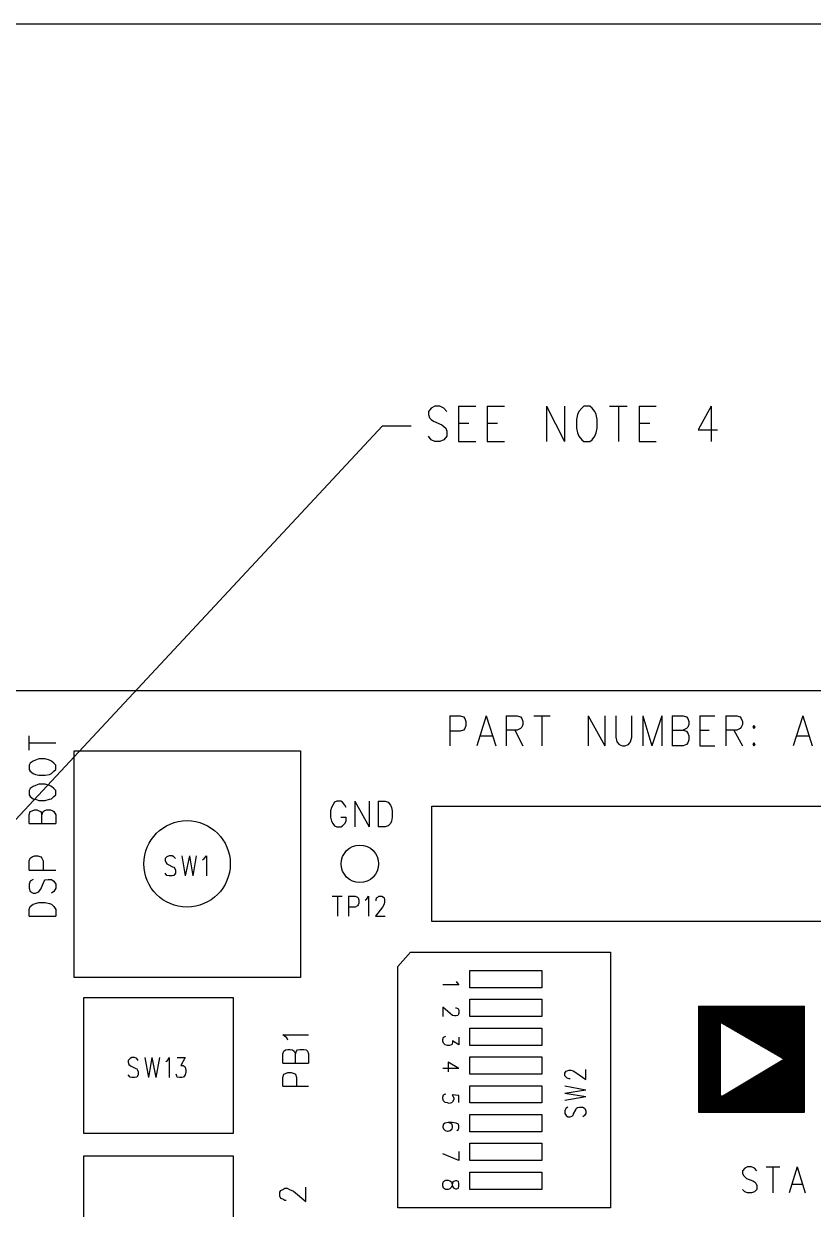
# Model space of a CAD drawing. Extents: x 11.9 to 28.1, y 10.8 to 21.2.
# Drawn here: x 19.889 to 21.259, y 19.142 to 21.199 of the extents above; entities that cross this region are included whole.
import ezdxf

# ---------------------------------------------------------------- set-up
doc = ezdxf.new("R2010")
doc.units = 0
doc.header["$MEASUREMENT"] = 0
doc.layers.add('LAYNR1', color=2, linetype='Continuous')

msp = doc.modelspace()

# ---------------------------------------------------------------- linework, layer by layer
at = {"layer": 'LAYNR1', "color": 7}
for points in [[(11.892, 21.199), (28.093, 21.199)], [(20.623, 20.526), (20.618, 20.532), (20.611, 20.535), (20.602, 20.535), (20.596, 20.532), (20.591, 20.526), (20.591, 20.521)], [(20.643, 20.535), (20.643, 20.474)], [(20.643, 20.535), (20.673, 20.535)], [(20.693, 20.535), (20.693, 20.474)], [(20.693, 20.535), (20.723, 20.535)], [(20.796, 20.535), (20.796, 20.474)], [(20.796, 20.535), (20.827, 20.474)], [(20.827, 20.535), (20.827, 20.474)], [(20.861, 20.535), (20.857, 20.532), (20.852, 20.526), (20.85, 20.521)], [(20.882, 20.521), (20.88, 20.526), (20.875, 20.532), (20.871, 20.535), (20.861, 20.535)], [(20.905, 20.535), (20.936, 20.535)], [(20.921, 20.535), (20.921, 20.474)], [(20.957, 20.535), (20.957, 20.474)], [(20.957, 20.535), (20.986, 20.535)], [(21.082, 20.535), (21.059, 20.494), (21.093, 20.494)], [(21.082, 20.535), (21.082, 20.474)], [(20.591, 20.521), (20.593, 20.515), (20.596, 20.512), (20.6, 20.509), (20.614, 20.503), (20.618, 20.5), (20.621, 20.497)], [(20.85, 20.521), (20.848, 20.512), (20.848, 20.497)], [(20.884, 20.497), (20.884, 20.512), (20.882, 20.521)], [(19.677, 19.606), (20.511, 20.501), (20.561, 20.501)], [(20.621, 20.497), (20.623, 20.492), (20.623, 20.483), (20.618, 20.477), (20.611, 20.474)], [(20.643, 20.506), (20.661, 20.506)], [(20.693, 20.506), (20.711, 20.506)], [(20.848, 20.497), (20.85, 20.489), (20.852, 20.483), (20.857, 20.477), (20.861, 20.474)], [(20.871, 20.474), (20.875, 20.477), (20.88, 20.483), (20.882, 20.489), (20.884, 20.497)], [(20.957, 20.506), (20.975, 20.506)], [(20.602, 20.474), (20.596, 20.477), (20.591, 20.483)], [(20.611, 20.474), (20.602, 20.474)], [(20.643, 20.474), (20.673, 20.474)], [(20.693, 20.474), (20.723, 20.474)], [(20.861, 20.474), (20.871, 20.474)], [(20.957, 20.474), (20.986, 20.474)], [(23.448, 20.041), (13.097, 20.041)], [(20.628, 19.998), (20.628, 19.946)], [(20.628, 19.998), (20.646, 19.998), (20.652, 19.996), (20.654, 19.993), (20.656, 19.988), (20.656, 19.981), (20.654, 19.976), (20.652, 19.973), (20.646, 19.971), (20.628, 19.971)], [(20.691, 19.998), (20.675, 19.946)], [(20.691, 19.998), (20.708, 19.946)], [(20.726, 19.998), (20.726, 19.946)], [(20.726, 19.998), (20.745, 19.998), (20.751, 19.996), (20.753, 19.993), (20.755, 19.988), (20.755, 19.983), (20.753, 19.978), (20.751, 19.976), (20.745, 19.973), (20.726, 19.973)], [(20.774, 19.998), (20.802, 19.998)], [(20.788, 19.998), (20.788, 19.946)], [(20.868, 19.998), (20.868, 19.946)], [(20.868, 19.998), (20.897, 19.946)], [(20.897, 19.998), (20.897, 19.946)], [(20.916, 19.998), (20.916, 19.961), (20.918, 19.953), (20.922, 19.948), (20.928, 19.946)], [(20.944, 19.961), (20.944, 19.998)], [(20.963, 19.998), (20.963, 19.946)], [(20.963, 19.998), (20.979, 19.946)], [(20.996, 19.998), (20.979, 19.946)], [(20.996, 19.998), (20.996, 19.946)], [(21.014, 19.998), (21.014, 19.946)], [(21.014, 19.998), (21.033, 19.998), (21.039, 19.996), (21.041, 19.993), (21.043, 19.988), (21.043, 19.983), (21.041, 19.978), (21.039, 19.976), (21.033, 19.973)], [(21.062, 19.998), (21.062, 19.946)], [(21.062, 19.998), (21.088, 19.998)], [(21.107, 19.998), (21.107, 19.946)], [(21.107, 19.998), (21.126, 19.998)], [(21.126, 19.998), (21.132, 19.996), (21.134, 19.993), (21.136, 19.988), (21.136, 19.983), (21.134, 19.978), (21.132, 19.976), (21.126, 19.973)], [(21.241, 19.998), (21.224, 19.946)], [(21.241, 19.998), (21.257, 19.946)], [(19.898, 19.938), (19.898, 19.963)], [(20.681, 19.963), (20.702, 19.963)], [(20.741, 19.973), (20.755, 19.946)], [(20.932, 19.946), (20.938, 19.948), (20.942, 19.953), (20.944, 19.961)], [(21.014, 19.973), (21.033, 19.973), (21.039, 19.971), (21.041, 19.968), (21.043, 19.963), (21.043, 19.956), (21.041, 19.951), (21.039, 19.948), (21.033, 19.946)], [(21.062, 19.973), (21.078, 19.973)], [(21.126, 19.973), (21.107, 19.973)], [(21.121, 19.973), (21.136, 19.946)], [(21.23, 19.963), (21.251, 19.963)], [(19.898, 19.951), (19.944, 19.951)], [(20.928, 19.946), (20.932, 19.946)], [(21.033, 19.946), (21.014, 19.946)], [(21.062, 19.946), (21.088, 19.946)], [(21.156, 19.951), (21.154, 19.948), (21.156, 19.946)], [(21.156, 19.946), (21.158, 19.948), (21.156, 19.951)], [(19.905, 19.919), (19.9, 19.916)], [(19.909, 19.921), (19.905, 19.919)], [(19.915, 19.923), (19.909, 19.921)], [(19.926, 19.923), (19.915, 19.923)], [(19.933, 19.921), (19.926, 19.923)], [(19.937, 19.919), (19.933, 19.921)], [(19.941, 19.916), (19.937, 19.919)], [(19.976, 19.544), (19.976, 19.937)], [(19.976, 19.937), (20.369, 19.937)], [(20.369, 19.937), (20.369, 19.544)], [(19.9, 19.916), (19.898, 19.912)], [(19.898, 19.912), (19.898, 19.905)], [(19.898, 19.905), (19.9, 19.902)], [(19.9, 19.902), (19.905, 19.898)], [(19.905, 19.898), (19.909, 19.896)], [(19.933, 19.896), (19.937, 19.898)], [(19.937, 19.898), (19.941, 19.902)], [(19.944, 19.912), (19.941, 19.916)], [(19.941, 19.902), (19.944, 19.905)], [(19.944, 19.905), (19.944, 19.912)], [(19.909, 19.877), (19.905, 19.875)], [(19.909, 19.896), (19.915, 19.895)], [(19.915, 19.879), (19.909, 19.877)], [(19.915, 19.895), (19.926, 19.895)], [(19.926, 19.879), (19.915, 19.879)], [(19.926, 19.895), (19.933, 19.896)], [(19.933, 19.877), (19.926, 19.879)], [(19.937, 19.875), (19.933, 19.877)], [(19.9, 19.872), (19.898, 19.868)], [(19.898, 19.868), (19.898, 19.861)], [(19.898, 19.861), (19.9, 19.858)], [(19.905, 19.875), (19.9, 19.872)], [(19.9, 19.858), (19.905, 19.854)], [(19.941, 19.872), (19.937, 19.875)], [(19.937, 19.854), (19.941, 19.858)], [(19.944, 19.868), (19.941, 19.872)], [(19.941, 19.858), (19.944, 19.861)], [(19.944, 19.861), (19.944, 19.868)], [(19.903, 19.833), (19.907, 19.835)], [(19.905, 19.854), (19.909, 19.853)], [(19.907, 19.835), (19.911, 19.835)], [(19.909, 19.853), (19.915, 19.851)], [(19.911, 19.835), (19.915, 19.833)], [(19.915, 19.851), (19.926, 19.851)], [(19.924, 19.833), (19.928, 19.835)], [(19.926, 19.851), (19.933, 19.853)], [(19.928, 19.835), (19.935, 19.835)], [(19.933, 19.853), (19.937, 19.854)], [(19.935, 19.835), (19.939, 19.833)], [(20.423, 19.839), (20.421, 19.833), (20.421, 19.822)], [(20.448, 19.839), (20.446, 19.843), (20.442, 19.848), (20.439, 19.85), (20.432, 19.85), (20.428, 19.848), (20.425, 19.843), (20.423, 19.839)], [(20.463, 19.85), (20.463, 19.805)], [(20.463, 19.85), (20.488, 19.805)], [(20.488, 19.85), (20.488, 19.805)], [(20.504, 19.85), (20.504, 19.805)], [(20.504, 19.85), (20.516, 19.85), (20.521, 19.848), (20.525, 19.843), (20.527, 19.839)], [(20.527, 19.839), (20.528, 19.833), (20.528, 19.822)], [(20.597, 19.641), (20.597, 19.841)], [(20.597, 19.841), (22.298, 19.841)], [(19.898, 19.826), (19.9, 19.832)], [(19.898, 19.811), (19.898, 19.826)], [(19.9, 19.832), (19.903, 19.833)], [(19.915, 19.833), (19.918, 19.832)], [(19.918, 19.832), (19.92, 19.826)], [(19.92, 19.826), (19.922, 19.832)], [(19.92, 19.811), (19.92, 19.826)], [(19.922, 19.832), (19.924, 19.833)], [(19.939, 19.833), (19.941, 19.832)], [(19.941, 19.832), (19.944, 19.826)], [(19.944, 19.826), (19.944, 19.811)], [(20.421, 19.822), (20.423, 19.815), (20.425, 19.811), (20.428, 19.807), (20.432, 19.805)], [(20.439, 19.805), (20.442, 19.807), (20.446, 19.811), (20.448, 19.815), (20.448, 19.822)], [(20.439, 19.822), (20.448, 19.822)], [(20.528, 19.822), (20.527, 19.815), (20.525, 19.811), (20.521, 19.807), (20.516, 19.805)], [(19.898, 19.811), (19.944, 19.811)], [(20.432, 19.805), (20.439, 19.805)], [(20.516, 19.805), (20.504, 19.805)], [(19.9, 19.751), (19.903, 19.753)], [(19.903, 19.753), (19.907, 19.755)], [(19.907, 19.755), (19.913, 19.755)], [(19.913, 19.755), (19.918, 19.753)], [(19.918, 19.753), (19.92, 19.751)], [(20.137, 19.753), (20.134, 19.75)], [(20.141, 19.755), (20.137, 19.753)], [(20.146, 19.755), (20.141, 19.755)], [(20.149, 19.753), (20.146, 19.755)], [(20.152, 19.75), (20.149, 19.753)], [(20.163, 19.755), (20.169, 19.72)], [(20.176, 19.755), (20.169, 19.72)], [(20.176, 19.755), (20.182, 19.72)], [(20.188, 19.755), (20.182, 19.72)], [(20.202, 19.75), (20.206, 19.755)], [(20.206, 19.755), (20.206, 19.72)], [(19.898, 19.746), (19.9, 19.751)], [(19.898, 19.73), (19.898, 19.746)], [(19.92, 19.751), (19.922, 19.746)], [(19.922, 19.746), (19.922, 19.73)], [(20.134, 19.75), (20.134, 19.747)], [(20.134, 19.747), (20.136, 19.743)], [(20.136, 19.743), (20.137, 19.741)], [(20.137, 19.741), (20.139, 19.74)], [(20.139, 19.74), (20.147, 19.736)], [(20.147, 19.736), (20.149, 19.735)], [(20.149, 19.735), (20.151, 19.733)], [(20.151, 19.733), (20.152, 19.73)], [(20.199, 19.748), (20.202, 19.75)], [(19.898, 19.73), (19.944, 19.73)], [(19.9, 19.711), (19.898, 19.706)], [(19.905, 19.714), (19.9, 19.711)], [(19.922, 19.707), (19.924, 19.711)], [(19.924, 19.711), (19.926, 19.713)], [(19.926, 19.713), (19.931, 19.714)], [(19.931, 19.714), (19.937, 19.714)], [(19.937, 19.714), (19.941, 19.711)], [(19.941, 19.711), (19.944, 19.706)], [(20.137, 19.721), (20.134, 19.725)], [(20.141, 19.72), (20.137, 19.721)], [(20.146, 19.72), (20.141, 19.72)], [(20.149, 19.721), (20.146, 19.72)], [(20.152, 19.725), (20.149, 19.721)], [(20.152, 19.73), (20.152, 19.725)], [(19.898, 19.706), (19.898, 19.699)], [(19.898, 19.699), (19.9, 19.693)], [(19.9, 19.693), (19.905, 19.69)], [(19.909, 19.69), (19.913, 19.692)], [(19.913, 19.692), (19.915, 19.693)], [(19.915, 19.693), (19.918, 19.697)], [(19.918, 19.697), (19.922, 19.707)], [(19.941, 19.693), (19.937, 19.69)], [(19.944, 19.699), (19.941, 19.693)], [(19.944, 19.706), (19.944, 19.699)], [(19.9, 19.667), (19.905, 19.671)], [(19.905, 19.69), (19.909, 19.69)], [(19.905, 19.671), (19.909, 19.672)], [(19.909, 19.672), (19.915, 19.674)], [(19.915, 19.674), (19.926, 19.674)], [(19.926, 19.674), (19.933, 19.672)], [(19.933, 19.672), (19.937, 19.671)], [(19.937, 19.671), (19.941, 19.667)], [(20.424, 19.685), (20.441, 19.685)], [(20.433, 19.685), (20.433, 19.65)], [(20.452, 19.685), (20.452, 19.65)], [(20.452, 19.685), (20.464, 19.685), (20.468, 19.683), (20.469, 19.682), (20.47, 19.678), (20.47, 19.673), (20.469, 19.67), (20.468, 19.668), (20.464, 19.666), (20.452, 19.666)], [(20.481, 19.678), (20.484, 19.68), (20.487, 19.685), (20.487, 19.65)], [(20.5, 19.677), (20.5, 19.678), (20.501, 19.682), (20.503, 19.683), (20.505, 19.685), (20.51, 19.685), (20.513, 19.683), (20.514, 19.682), (20.515, 19.678), (20.515, 19.675), (20.514, 19.671), (20.511, 19.666), (20.499, 19.65), (20.516, 19.65)], [(19.898, 19.662), (19.9, 19.667)], [(19.898, 19.65), (19.898, 19.662)], [(19.898, 19.65), (19.944, 19.65)], [(19.941, 19.667), (19.944, 19.662)], [(19.944, 19.662), (19.944, 19.65)], [(22.298, 19.641), (20.597, 19.641)], [(20.538, 19.563), (20.56, 19.588)], [(20.56, 19.588), (20.907, 19.588)], [(20.907, 19.588), (20.907, 19.144)], [(20.538, 19.144), (20.538, 19.563)], [(20.663, 19.526), (20.663, 19.556)], [(20.663, 19.556), (20.788, 19.556)], [(20.788, 19.556), (20.788, 19.526)], [(20.369, 19.544), (19.976, 19.544)], [(20.639, 19.537), (20.64, 19.535), (20.644, 19.531), (20.616, 19.531)], [(20.788, 19.526), (20.663, 19.526)], [(19.993, 19.273), (19.993, 19.509)], [(19.993, 19.509), (20.252, 19.509)], [(20.252, 19.509), (20.252, 19.273)], [(20.663, 19.476), (20.663, 19.506)], [(20.663, 19.506), (20.788, 19.506)], [(20.788, 19.506), (20.788, 19.476)], [(20.643, 19.48), (20.642, 19.478), (20.639, 19.477), (20.636, 19.477), (20.633, 19.478), (20.629, 19.481), (20.616, 19.492)], [(20.616, 19.492), (20.616, 19.476)], [(20.638, 19.491), (20.639, 19.491), (20.642, 19.49), (20.643, 19.489)], [(20.643, 19.489), (20.644, 19.486), (20.644, 19.482), (20.643, 19.48)], [(21.06, 19.494), (21.06, 19.31)], [(21.06, 19.494), (21.244, 19.494)], [(21.06, 19.493), (21.244, 19.493)], [(21.06, 19.491), (21.244, 19.491)], [(21.06, 19.49), (21.244, 19.49)], [(21.06, 19.488), (21.244, 19.488)], [(21.06, 19.486), (21.244, 19.486)], [(21.06, 19.485), (21.244, 19.485)], [(21.244, 19.31), (21.244, 19.494)], [(20.788, 19.476), (20.663, 19.476)], [(21.06, 19.483), (21.244, 19.483)], [(21.06, 19.482), (21.244, 19.482)], [(21.06, 19.48), (21.244, 19.48)], [(21.06, 19.479), (21.244, 19.479)], [(21.06, 19.477), (21.244, 19.477)], [(21.06, 19.476), (21.244, 19.476)], [(21.06, 19.474), (21.244, 19.474)], [(21.06, 19.473), (21.244, 19.473)], [(21.06, 19.471), (21.244, 19.471)], [(21.06, 19.469), (21.244, 19.469)], [(21.06, 19.468), (21.244, 19.468)], [(21.06, 19.466), (21.244, 19.466)], [(21.06, 19.465), (21.098, 19.465)], [(21.098, 19.338), (21.098, 19.465)], [(21.098, 19.465), (21.1, 19.465)], [(21.1, 19.465), (21.244, 19.465)], [(21.1, 19.465), (21.209, 19.402)], [(20.345, 19.439), (20.338, 19.444)], [(20.338, 19.444), (20.383, 19.444)], [(20.663, 19.426), (20.663, 19.456)], [(20.663, 19.456), (20.788, 19.456)], [(20.788, 19.456), (20.788, 19.426)], [(21.06, 19.463), (21.098, 19.463)], [(21.06, 19.462), (21.098, 19.462)], [(21.06, 19.46), (21.098, 19.46)], [(21.06, 19.459), (21.098, 19.459)], [(21.06, 19.457), (21.098, 19.457)], [(21.06, 19.455), (21.098, 19.455)], [(21.06, 19.454), (21.098, 19.454)], [(21.06, 19.452), (21.098, 19.452)], [(21.06, 19.451), (21.098, 19.451)], [(21.06, 19.449), (21.098, 19.449)], [(21.06, 19.448), (21.098, 19.448)], [(21.06, 19.446), (21.098, 19.446)], [(21.06, 19.445), (21.098, 19.445)], [(21.103, 19.463), (21.244, 19.463)], [(21.106, 19.462), (21.244, 19.462)], [(21.108, 19.46), (21.244, 19.46)], [(21.111, 19.459), (21.244, 19.459)], [(21.114, 19.457), (21.244, 19.457)], [(21.117, 19.455), (21.244, 19.455)], [(21.119, 19.454), (21.244, 19.454)], [(21.122, 19.452), (21.244, 19.452)], [(21.125, 19.451), (21.244, 19.451)], [(21.127, 19.449), (21.244, 19.449)], [(21.13, 19.448), (21.244, 19.448)], [(21.132, 19.446), (21.244, 19.446)], [(21.135, 19.445), (21.244, 19.445)], [(20.347, 19.435), (20.345, 19.439)], [(20.617, 19.43), (20.616, 19.433), (20.616, 19.436), (20.617, 19.44), (20.619, 19.441), (20.621, 19.442)], [(20.632, 19.428), (20.631, 19.427), (20.627, 19.426), (20.624, 19.426), (20.62, 19.427), (20.617, 19.43)], [(20.644, 19.44), (20.644, 19.427), (20.633, 19.434), (20.633, 19.431), (20.632, 19.428)], [(20.788, 19.426), (20.663, 19.426)], [(21.06, 19.443), (21.098, 19.443)], [(21.06, 19.441), (21.098, 19.441)], [(21.06, 19.44), (21.098, 19.44)], [(21.06, 19.438), (21.098, 19.438)], [(21.06, 19.437), (21.098, 19.437)], [(21.06, 19.435), (21.098, 19.435)], [(21.06, 19.434), (21.098, 19.434)], [(21.06, 19.432), (21.098, 19.432)], [(21.06, 19.431), (21.098, 19.431)], [(21.06, 19.429), (21.098, 19.429)], [(21.06, 19.428), (21.098, 19.428)], [(21.06, 19.426), (21.098, 19.426)], [(21.06, 19.424), (21.098, 19.424)], [(21.06, 19.423), (21.098, 19.423)], [(21.138, 19.443), (21.244, 19.443)], [(21.141, 19.441), (21.244, 19.441)], [(21.143, 19.44), (21.244, 19.44)], [(21.146, 19.438), (21.244, 19.438)], [(21.149, 19.437), (21.244, 19.437)], [(21.151, 19.435), (21.244, 19.435)], [(21.154, 19.434), (21.244, 19.434)], [(21.157, 19.432), (21.244, 19.432)], [(21.16, 19.431), (21.244, 19.431)], [(21.162, 19.429), (21.244, 19.429)], [(21.165, 19.428), (21.244, 19.428)], [(21.167, 19.426), (21.244, 19.426)], [(21.17, 19.424), (21.244, 19.424)], [(21.173, 19.423), (21.244, 19.423)], [(20.087, 19.4), (20.085, 19.403), (20.081, 19.405), (20.076, 19.405), (20.073, 19.403), (20.07, 19.4), (20.07, 19.397), (20.071, 19.393), (20.073, 19.391), (20.075, 19.39), (20.083, 19.386), (20.085, 19.385), (20.086, 19.383), (20.087, 19.38), (20.087, 19.375), (20.085, 19.371), (20.081, 19.37), (20.076, 19.37), (20.073, 19.371), (20.07, 19.375)], [(20.099, 19.405), (20.105, 19.37)], [(20.111, 19.405), (20.105, 19.37)], [(20.111, 19.405), (20.118, 19.37)], [(20.124, 19.405), (20.118, 19.37)], [(20.135, 19.398), (20.138, 19.4), (20.141, 19.405), (20.141, 19.37)], [(20.155, 19.405), (20.169, 19.405), (20.161, 19.391), (20.165, 19.391), (20.167, 19.39), (20.169, 19.388), (20.17, 19.383), (20.17, 19.38), (20.169, 19.375), (20.166, 19.371), (20.163, 19.37), (20.159, 19.37), (20.155, 19.371), (20.154, 19.373), (20.153, 19.376)], [(20.338, 19.411), (20.34, 19.416)], [(20.338, 19.395), (20.338, 19.411)], [(20.34, 19.416), (20.343, 19.418)], [(20.343, 19.418), (20.347, 19.419)], [(20.347, 19.419), (20.351, 19.419)], [(20.351, 19.419), (20.355, 19.418)], [(20.355, 19.418), (20.358, 19.416)], [(20.358, 19.416), (20.36, 19.411)], [(20.36, 19.411), (20.362, 19.416)], [(20.36, 19.395), (20.36, 19.411)], [(20.362, 19.416), (20.364, 19.418)], [(20.364, 19.418), (20.368, 19.419)], [(20.368, 19.419), (20.375, 19.419)], [(20.375, 19.419), (20.379, 19.418)], [(20.379, 19.418), (20.381, 19.416)], [(20.381, 19.416), (20.383, 19.411)], [(20.383, 19.411), (20.383, 19.395)], [(20.663, 19.376), (20.663, 19.406)], [(20.663, 19.406), (20.788, 19.406)], [(20.788, 19.406), (20.788, 19.376)], [(21.06, 19.421), (21.098, 19.421)], [(21.06, 19.42), (21.098, 19.42)], [(21.06, 19.418), (21.098, 19.418)], [(21.06, 19.417), (21.098, 19.417)], [(21.06, 19.415), (21.098, 19.415)], [(21.06, 19.414), (21.098, 19.414)], [(21.06, 19.412), (21.098, 19.412)], [(21.06, 19.41), (21.098, 19.41)], [(21.06, 19.409), (21.098, 19.409)], [(21.06, 19.407), (21.098, 19.407)], [(21.06, 19.406), (21.098, 19.406)], [(21.06, 19.404), (21.098, 19.404)], [(21.06, 19.403), (21.098, 19.403)], [(21.176, 19.421), (21.244, 19.421)], [(21.178, 19.42), (21.244, 19.42)], [(21.181, 19.418), (21.244, 19.418)], [(21.183, 19.417), (21.244, 19.417)], [(21.186, 19.415), (21.244, 19.415)], [(21.189, 19.414), (21.244, 19.414)], [(21.192, 19.412), (21.244, 19.412)], [(21.195, 19.41), (21.244, 19.41)], [(21.197, 19.409), (21.244, 19.409)], [(21.2, 19.407), (21.244, 19.407)], [(21.202, 19.406), (21.244, 19.406)], [(21.205, 19.404), (21.244, 19.404)], [(21.207, 19.403), (21.244, 19.403)], [(20.338, 19.395), (20.383, 19.395)], [(20.644, 19.386), (20.616, 19.386)], [(20.644, 19.386), (20.625, 19.397)], [(20.625, 19.397), (20.625, 19.38)], [(20.837, 19.368), (20.835, 19.368), (20.832, 19.369), (20.83, 19.371), (20.828, 19.373), (20.828, 19.378), (20.83, 19.381), (20.832, 19.382), (20.835, 19.383), (20.838, 19.383), (20.842, 19.382), (20.847, 19.379), (20.864, 19.367), (20.864, 19.384)], [(21.06, 19.401), (21.098, 19.401)], [(21.06, 19.4), (21.098, 19.4)], [(21.06, 19.398), (21.098, 19.398)], [(21.06, 19.396), (21.098, 19.396)], [(21.06, 19.395), (21.098, 19.395)], [(21.06, 19.393), (21.098, 19.393)], [(21.06, 19.392), (21.098, 19.392)], [(21.06, 19.39), (21.098, 19.39)], [(21.06, 19.389), (21.098, 19.389)], [(21.06, 19.387), (21.098, 19.387)], [(21.06, 19.386), (21.098, 19.386)], [(21.06, 19.384), (21.098, 19.384)], [(21.06, 19.383), (21.098, 19.383)], [(21.209, 19.402), (21.102, 19.338)], [(21.177, 19.383), (21.244, 19.383)], [(21.179, 19.384), (21.244, 19.384)], [(21.182, 19.386), (21.244, 19.386)], [(21.185, 19.387), (21.244, 19.387)], [(21.187, 19.389), (21.244, 19.389)], [(21.19, 19.39), (21.244, 19.39)], [(21.192, 19.392), (21.244, 19.392)], [(21.195, 19.393), (21.244, 19.393)], [(21.197, 19.395), (21.244, 19.395)], [(21.2, 19.396), (21.244, 19.396)], [(21.203, 19.398), (21.244, 19.398)], [(21.205, 19.4), (21.244, 19.4)], [(21.208, 19.401), (21.244, 19.401)], [(20.338, 19.37), (20.34, 19.376)], [(20.338, 19.355), (20.338, 19.37)], [(20.34, 19.376), (20.343, 19.377)], [(20.343, 19.377), (20.347, 19.379)], [(20.347, 19.379), (20.353, 19.379)], [(20.353, 19.379), (20.358, 19.377)], [(20.358, 19.377), (20.36, 19.376)], [(20.36, 19.376), (20.362, 19.37)], [(20.362, 19.37), (20.362, 19.355)], [(20.788, 19.376), (20.663, 19.376)], [(21.06, 19.381), (21.098, 19.381)], [(21.06, 19.379), (21.098, 19.379)], [(21.06, 19.378), (21.098, 19.378)], [(21.06, 19.376), (21.098, 19.376)], [(21.06, 19.375), (21.098, 19.375)], [(21.06, 19.373), (21.098, 19.373)], [(21.06, 19.372), (21.098, 19.372)], [(21.06, 19.37), (21.098, 19.37)], [(21.06, 19.369), (21.098, 19.369)], [(21.06, 19.367), (21.098, 19.367)], [(21.06, 19.365), (21.098, 19.365)], [(21.06, 19.364), (21.098, 19.364)], [(21.06, 19.362), (21.098, 19.362)], [(21.143, 19.362), (21.244, 19.362)], [(21.146, 19.364), (21.244, 19.364)], [(21.148, 19.365), (21.244, 19.365)], [(21.151, 19.367), (21.244, 19.367)], [(21.153, 19.369), (21.244, 19.369)], [(21.157, 19.37), (21.244, 19.37)], [(21.159, 19.372), (21.244, 19.372)], [(21.161, 19.373), (21.244, 19.373)], [(21.164, 19.375), (21.244, 19.375)], [(21.166, 19.376), (21.244, 19.376)], [(21.169, 19.378), (21.244, 19.378)], [(21.172, 19.379), (21.244, 19.379)], [(21.174, 19.381), (21.244, 19.381)], [(20.338, 19.355), (20.383, 19.355)], [(20.617, 19.33), (20.616, 19.333), (20.616, 19.336), (20.617, 19.34), (20.619, 19.341), (20.621, 19.342)], [(20.663, 19.326), (20.663, 19.356)], [(20.663, 19.356), (20.788, 19.356)], [(20.788, 19.356), (20.788, 19.326)], [(20.828, 19.356), (20.864, 19.349)], [(20.828, 19.343), (20.864, 19.349)], [(20.828, 19.343), (20.864, 19.337)], [(21.06, 19.361), (21.098, 19.361)], [(21.06, 19.359), (21.098, 19.359)], [(21.06, 19.358), (21.098, 19.358)], [(21.06, 19.356), (21.098, 19.356)], [(21.06, 19.355), (21.098, 19.355)], [(21.06, 19.353), (21.098, 19.353)], [(21.06, 19.352), (21.098, 19.352)], [(21.06, 19.35), (21.098, 19.35)], [(21.06, 19.348), (21.098, 19.348)], [(21.06, 19.347), (21.098, 19.347)], [(21.06, 19.345), (21.098, 19.345)], [(21.06, 19.344), (21.098, 19.344)], [(21.06, 19.342), (21.098, 19.342)], [(21.06, 19.341), (21.098, 19.341)], [(21.107, 19.341), (21.244, 19.341)], [(21.11, 19.342), (21.244, 19.342)], [(21.112, 19.344), (21.244, 19.344)], [(21.115, 19.345), (21.244, 19.345)], [(21.117, 19.347), (21.244, 19.347)], [(21.12, 19.348), (21.244, 19.348)], [(21.123, 19.35), (21.244, 19.35)], [(21.126, 19.352), (21.244, 19.352)], [(21.128, 19.353), (21.244, 19.353)], [(21.131, 19.355), (21.244, 19.355)], [(21.133, 19.356), (21.244, 19.356)], [(21.135, 19.358), (21.244, 19.358)], [(21.138, 19.359), (21.244, 19.359)], [(21.141, 19.361), (21.244, 19.361)], [(20.632, 19.34), (20.633, 19.339), (20.635, 19.335), (20.635, 19.332), (20.633, 19.328), (20.631, 19.326), (20.627, 19.325), (20.624, 19.326), (20.62, 19.327), (20.617, 19.33)], [(20.644, 19.327), (20.644, 19.339), (20.632, 19.34)], [(20.788, 19.326), (20.663, 19.326)], [(20.828, 19.331), (20.864, 19.337)], [(21.06, 19.339), (21.098, 19.339)], [(21.06, 19.338), (21.244, 19.338)], [(21.06, 19.336), (21.244, 19.336)], [(21.06, 19.334), (21.244, 19.334)], [(21.06, 19.333), (21.244, 19.333)], [(21.06, 19.331), (21.244, 19.331)], [(21.06, 19.33), (21.244, 19.33)], [(21.06, 19.328), (21.244, 19.328)], [(21.06, 19.327), (21.244, 19.327)], [(21.06, 19.325), (21.244, 19.325)], [(21.06, 19.324), (21.244, 19.324)], [(21.06, 19.322), (21.244, 19.322)], [(21.06, 19.32), (21.244, 19.32)], [(21.102, 19.338), (21.098, 19.338)], [(21.105, 19.339), (21.244, 19.339)], [(20.663, 19.276), (20.663, 19.306)], [(20.663, 19.306), (20.788, 19.306)], [(20.788, 19.306), (20.788, 19.276)], [(20.833, 19.319), (20.83, 19.317), (20.828, 19.313), (20.828, 19.308), (20.83, 19.304), (20.833, 19.302), (20.837, 19.302), (20.84, 19.303), (20.842, 19.304), (20.843, 19.307), (20.847, 19.314), (20.848, 19.317), (20.85, 19.318), (20.853, 19.319), (20.859, 19.319), (20.862, 19.317), (20.864, 19.313), (20.864, 19.308), (20.862, 19.304), (20.859, 19.302)], [(21.06, 19.319), (21.244, 19.319)], [(21.06, 19.317), (21.244, 19.317)], [(21.06, 19.316), (21.244, 19.316)], [(21.06, 19.314), (21.244, 19.314)], [(21.06, 19.313), (21.244, 19.313)], [(21.06, 19.311), (21.244, 19.311)], [(21.06, 19.31), (21.244, 19.31)], [(21.06, 19.31), (21.244, 19.31)], [(20.625, 19.292), (20.62, 19.291), (20.617, 19.289), (20.616, 19.285), (20.616, 19.284), (20.617, 19.281), (20.62, 19.278), (20.624, 19.277), (20.625, 19.277), (20.629, 19.278), (20.632, 19.281)], [(20.632, 19.292), (20.625, 19.292)], [(20.632, 19.289), (20.629, 19.291), (20.625, 19.292)], [(20.643, 19.289), (20.639, 19.291), (20.632, 19.292)], [(20.632, 19.281), (20.633, 19.284), (20.633, 19.285), (20.632, 19.289)], [(20.64, 19.278), (20.643, 19.28)], [(20.643, 19.28), (20.644, 19.283), (20.644, 19.285), (20.643, 19.289)], [(20.252, 19.273), (19.993, 19.273)], [(20.788, 19.276), (20.663, 19.276)], [(20.644, 19.226), (20.616, 19.238)], [(20.644, 19.242), (20.644, 19.226)], [(20.663, 19.226), (20.663, 19.256)], [(20.663, 19.256), (20.788, 19.256)], [(20.788, 19.256), (20.788, 19.226)], [(19.993, 18.998), (19.993, 19.234)], [(19.993, 19.234), (20.252, 19.234)], [(20.252, 19.234), (20.252, 18.998)], [(20.788, 19.226), (20.663, 19.226)], [(20.663, 19.176), (20.663, 19.206)], [(20.663, 19.206), (20.788, 19.206)], [(20.788, 19.206), (20.788, 19.176)], [(21.161, 19.208), (21.157, 19.213), (21.152, 19.215), (21.145, 19.215), (21.14, 19.213), (21.136, 19.208), (21.136, 19.204)], [(21.136, 19.204), (21.138, 19.2), (21.14, 19.198), (21.143, 19.195), (21.154, 19.191), (21.157, 19.189), (21.159, 19.187)], [(21.177, 19.215), (21.201, 19.215)], [(21.189, 19.215), (21.189, 19.17)], [(21.231, 19.215), (21.217, 19.17)], [(21.231, 19.215), (21.245, 19.17)], [(20.335, 19.174), (20.338, 19.176)], [(20.338, 19.176), (20.342, 19.178)], [(20.342, 19.178), (20.346, 19.178)], [(20.346, 19.178), (20.35, 19.176)], [(20.35, 19.176), (20.357, 19.173)], [(20.378, 19.155), (20.378, 19.18)], [(20.621, 19.176), (20.619, 19.177), (20.617, 19.178), (20.616, 19.182), (20.616, 19.186), (20.617, 19.19), (20.619, 19.191), (20.621, 19.192)], [(20.621, 19.192), (20.625, 19.192)], [(20.631, 19.18), (20.628, 19.177), (20.625, 19.176), (20.621, 19.176)], [(20.625, 19.192), (20.628, 19.191), (20.631, 19.189), (20.632, 19.185)], [(20.632, 19.183), (20.631, 19.18)], [(20.643, 19.19), (20.64, 19.191), (20.638, 19.191), (20.635, 19.19), (20.633, 19.188), (20.632, 19.183)], [(20.632, 19.185), (20.633, 19.181), (20.635, 19.178), (20.638, 19.177), (20.64, 19.177), (20.643, 19.178)], [(20.644, 19.186), (20.643, 19.19)], [(20.643, 19.178), (20.644, 19.182), (20.644, 19.186)], [(20.788, 19.176), (20.663, 19.176)], [(21.145, 19.17), (21.14, 19.172), (21.136, 19.176)], [(21.159, 19.187), (21.161, 19.183), (21.161, 19.176), (21.157, 19.172), (21.152, 19.17)], [(21.222, 19.185), (21.24, 19.185)], [(20.333, 19.171), (20.335, 19.174)], [(20.333, 19.164), (20.333, 19.171)], [(20.335, 19.16), (20.333, 19.164)], [(20.338, 19.159), (20.335, 19.16)], [(20.342, 19.157), (20.338, 19.159)], [(20.344, 19.157), (20.342, 19.157)], [(20.357, 19.173), (20.378, 19.155)], [(21.152, 19.17), (21.145, 19.17)], [(20.907, 19.144), (20.538, 19.144)]]:
    msp.add_lwpolyline(points, dxfattribs=at)
msp.add_lwpolyline([(21.156, 19.981), (21.154, 19.978), (21.156, 19.976), (21.158, 19.978), (21.156, 19.981)], close=True, dxfattribs=at)
for centre, radius in [((20.172, 19.741), 0.075), ((20.472, 19.741), 0.0325)]:
    msp.add_circle(centre, radius, dxfattribs=at)

doc.saveas('drawing.dxf')
